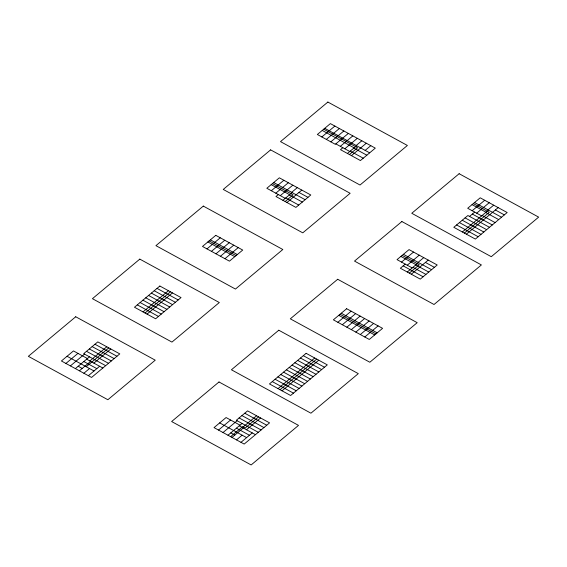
<?xml version="1.0" encoding="UTF-8"?>
<svg xmlns="http://www.w3.org/2000/svg" width="567" height="567" viewBox="0 0 567 567"><rect width="100%" height="100%" fill="white"/><g stroke="black" fill="none" stroke-linecap="round" stroke-linejoin="round"><path stroke-width="0.85" d="M321.836 136.945L334.877 126.058M326.33 139.397L339.371 128.511M271.317 190.732L283.84 180.271M330.823 141.849L343.857 130.963M65.907 363.44L77.963 353.376M206.969 248.899L220.265 237.793M275.803 193.184L288.334 182.723M348.351 133.415L335.317 144.302L317.35 134.492L330.384 123.606L375.297 148.129L360.428 160.553L340.483 149.667L342.837 147.703M70.4 365.892L84.504 354.113M278.326 194.559L275.973 196.522L295.91 207.409L310.787 194.984L279.347 177.818L266.823 188.279L285.265 198.351M211.463 251.351L224.759 240.245M280.296 195.636L292.82 185.175M340.32 146.329L352.844 135.867M143.047 311.914L168.434 290.708M75.368 368.607L89.473 356.827M145.053 313.012L170.44 291.807M215.956 253.803L229.245 242.697M89.848 360.931L106.78 346.791M291.672 192.341L297.314 187.627M282.912 200.314L292.147 192.603M344.807 148.781L357.33 138.32M147.059 314.104L172.453 292.905M79.38 370.797L90.67 361.37M86.219 366.736L108.786 347.89M285.13 201.519L293.096 194.864L272.443 183.588M220.443 256.256L233.739 245.15M93.867 363.121L110.792 348.981M286.93 202.504L301.807 190.08M356.182 145.485L361.824 140.772M83.873 373.249L89.515 368.536M347.429 153.451L356.657 145.74M349.435 154.55L357.6 147.732L323.672 129.212M224.936 258.708L238.232 247.602M351.441 155.649L366.317 143.224M88.367 375.701L99.65 366.275M365.169 150.39L370.811 145.676M401.521 262.089L413.534 252.053M405.263 264.13L400.352 268.234L420.289 279.12L437.214 264.987L409.041 249.6L397.028 259.636L412.209 267.922M337.854 322.283L351.143 311.177M472.183 210.726L484.707 200.264M407.241 265.207L419.247 255.178M469.526 216.417L474.699 212.101M342.34 324.735L355.637 313.629M476.677 213.178L489.201 202.717M418.099 262.344L423.74 257.631M407.29 272.025L418.574 262.599M218.522 430.069L230.578 419.998M409.296 273.124L419.318 264.754L402.138 255.37M346.834 327.187L360.13 316.081M488.045 209.882L493.687 205.169M411.302 274.215L428.234 260.083M462.367 231.988L488.52 210.144M223.015 432.522L237.119 420.742M278.036 388.629L314.706 357.997M464.373 233.087L489.271 212.292L473.31 203.581M351.327 329.64L364.616 318.534M280.041 389.72L316.712 359.095M466.379 234.178L498.18 207.621M227.984 435.229L242.088 423.45M282.047 390.819L318.725 360.194M230.62 436.668L242.69 426.59L245.263 427.993L258.58 416.873M355.814 332.092L369.11 320.986M242.463 427.553L256.575 415.774M231.995 437.426L243.286 428M360.307 334.544L373.603 323.438M246.482 429.743L260.586 417.964M236.489 439.879L242.13 435.165M364.801 336.996L378.097 325.89M240.982 442.331L252.265 432.904M495.36 209.981L504.339 214.879M474.572 202.525L501.519 217.239M472.049 204.63L486.004 212.249M485.699 212.497L498.698 219.592M324.742 128.319L369.656 152.842M482.113 215.495L495.111 222.59M481.638 215.892L467.69 208.273L480.214 197.812L507.167 212.526L475.366 239.083L453.791 227.303L467.895 215.524L489.47 227.303M322.219 130.424L354.141 147.852M353.836 148.1L366.835 155.195M472.346 214.064L492.291 224.95M350.25 151.098L363.249 158.193M335.827 143.876L349.775 151.488M465.075 217.884L486.649 229.663M462.254 220.237L483.828 232.016M459.433 222.597L481.007 234.369M456.612 224.95L478.187 236.73M298.986 192.44L307.966 197.337M425.413 262.436L434.393 267.34M273.705 182.531L305.145 199.697M403.399 254.314L431.572 269.701M271.182 184.636L289.624 194.708M289.326 194.956L302.324 202.05M400.876 256.419L416.05 264.704M415.753 264.959L428.751 272.054M285.733 197.954L298.731 205.048M412.932 267.312L425.93 274.407M403.172 265.88L423.11 276.767M210.385 239.841L237.339 254.555M209.124 240.89L236.078 255.604M341.27 313.225L377.197 332.843M207.862 241.946L234.816 256.66M340.009 314.281L375.935 333.899M338.747 315.33L374.681 334.948M303.31 355.672L324.48 367.225M300.489 358.032L321.659 369.585M297.668 360.385L318.831 371.938M294.847 362.738L316.01 374.298M157.038 288.383L178.208 299.943M292.026 365.098L313.19 376.651M154.217 290.743L175.387 302.296M289.205 367.451L310.369 379.011M151.396 293.096L172.559 304.649M286.385 369.812L307.548 381.364M148.575 295.45L169.739 307.009M283.564 372.165L304.727 383.717M145.754 297.81L166.918 309.362M280.743 374.518L301.906 386.077M142.934 300.163L164.097 311.722M277.922 376.878L299.085 388.43M140.113 302.523L161.276 314.075M275.101 379.231L296.265 390.791M137.292 304.876L158.455 316.429M272.28 381.591L293.444 393.144M244.767 413.23L266.752 425.229M241.946 415.583L263.931 427.582M239.125 417.936L261.103 429.942M258.283 432.295L236.304 420.296L247.588 410.869L269.573 422.869L244.179 444.074L214.028 427.617L226.084 417.546L240.039 425.165M94.972 344.247L116.958 356.246M239.267 425.81L255.462 434.648M92.152 346.6L114.13 358.599M236.446 428.163L249.445 435.258M89.331 348.953L111.309 360.959M219.677 422.904L246.624 437.618M86.51 351.313L108.488 363.312M230.804 432.876L234.816 435.066M105.668 365.665L83.689 353.666L97.793 341.887L119.779 353.886L91.563 377.445L61.413 360.988L73.469 350.923L87.424 358.542M86.652 359.18L102.847 368.026M83.831 361.54L96.829 368.635M67.062 356.274L94.009 370.988M78.189 366.247L82.201 368.444M139.801 259.119L92.428 298.681L171.943 342.092L219.316 302.53L139.801 259.119M203.305 206.09L155.932 245.653L235.447 289.064L282.82 249.501L203.305 206.09M270.622 149.872L223.249 189.435L302.764 232.846L350.137 193.283L270.622 149.872M327.875 102.053L280.502 141.615L360.017 185.026L407.389 145.464L327.875 102.053M75.723 316.762L28.35 356.324L107.865 399.735L155.238 360.173L75.723 316.762M215.772 235.34L202.483 246.447L229.429 261.16L242.726 250.054L215.772 235.34M159.859 286.03L134.471 307.236L155.634 318.789L181.029 297.583L159.859 286.03M401.883 221.534L354.51 261.089L434.024 304.5L481.397 264.938L401.883 221.534M459.135 173.715L411.762 213.277L491.277 256.688L538.65 217.126L459.135 173.715M337.691 279.269L290.311 318.831L369.826 362.242L417.199 322.68L337.691 279.269M278.787 330.221L231.414 369.783L310.929 413.194L358.301 373.632L278.787 330.221M219.004 381.974L171.631 421.536L251.146 464.947L298.518 425.385L219.004 381.974M346.65 308.724L333.361 319.831L369.294 339.449L382.583 328.343L346.65 308.724M306.13 353.319L269.46 383.944L290.623 395.497L327.301 364.872L306.13 353.319"/></g></svg>
